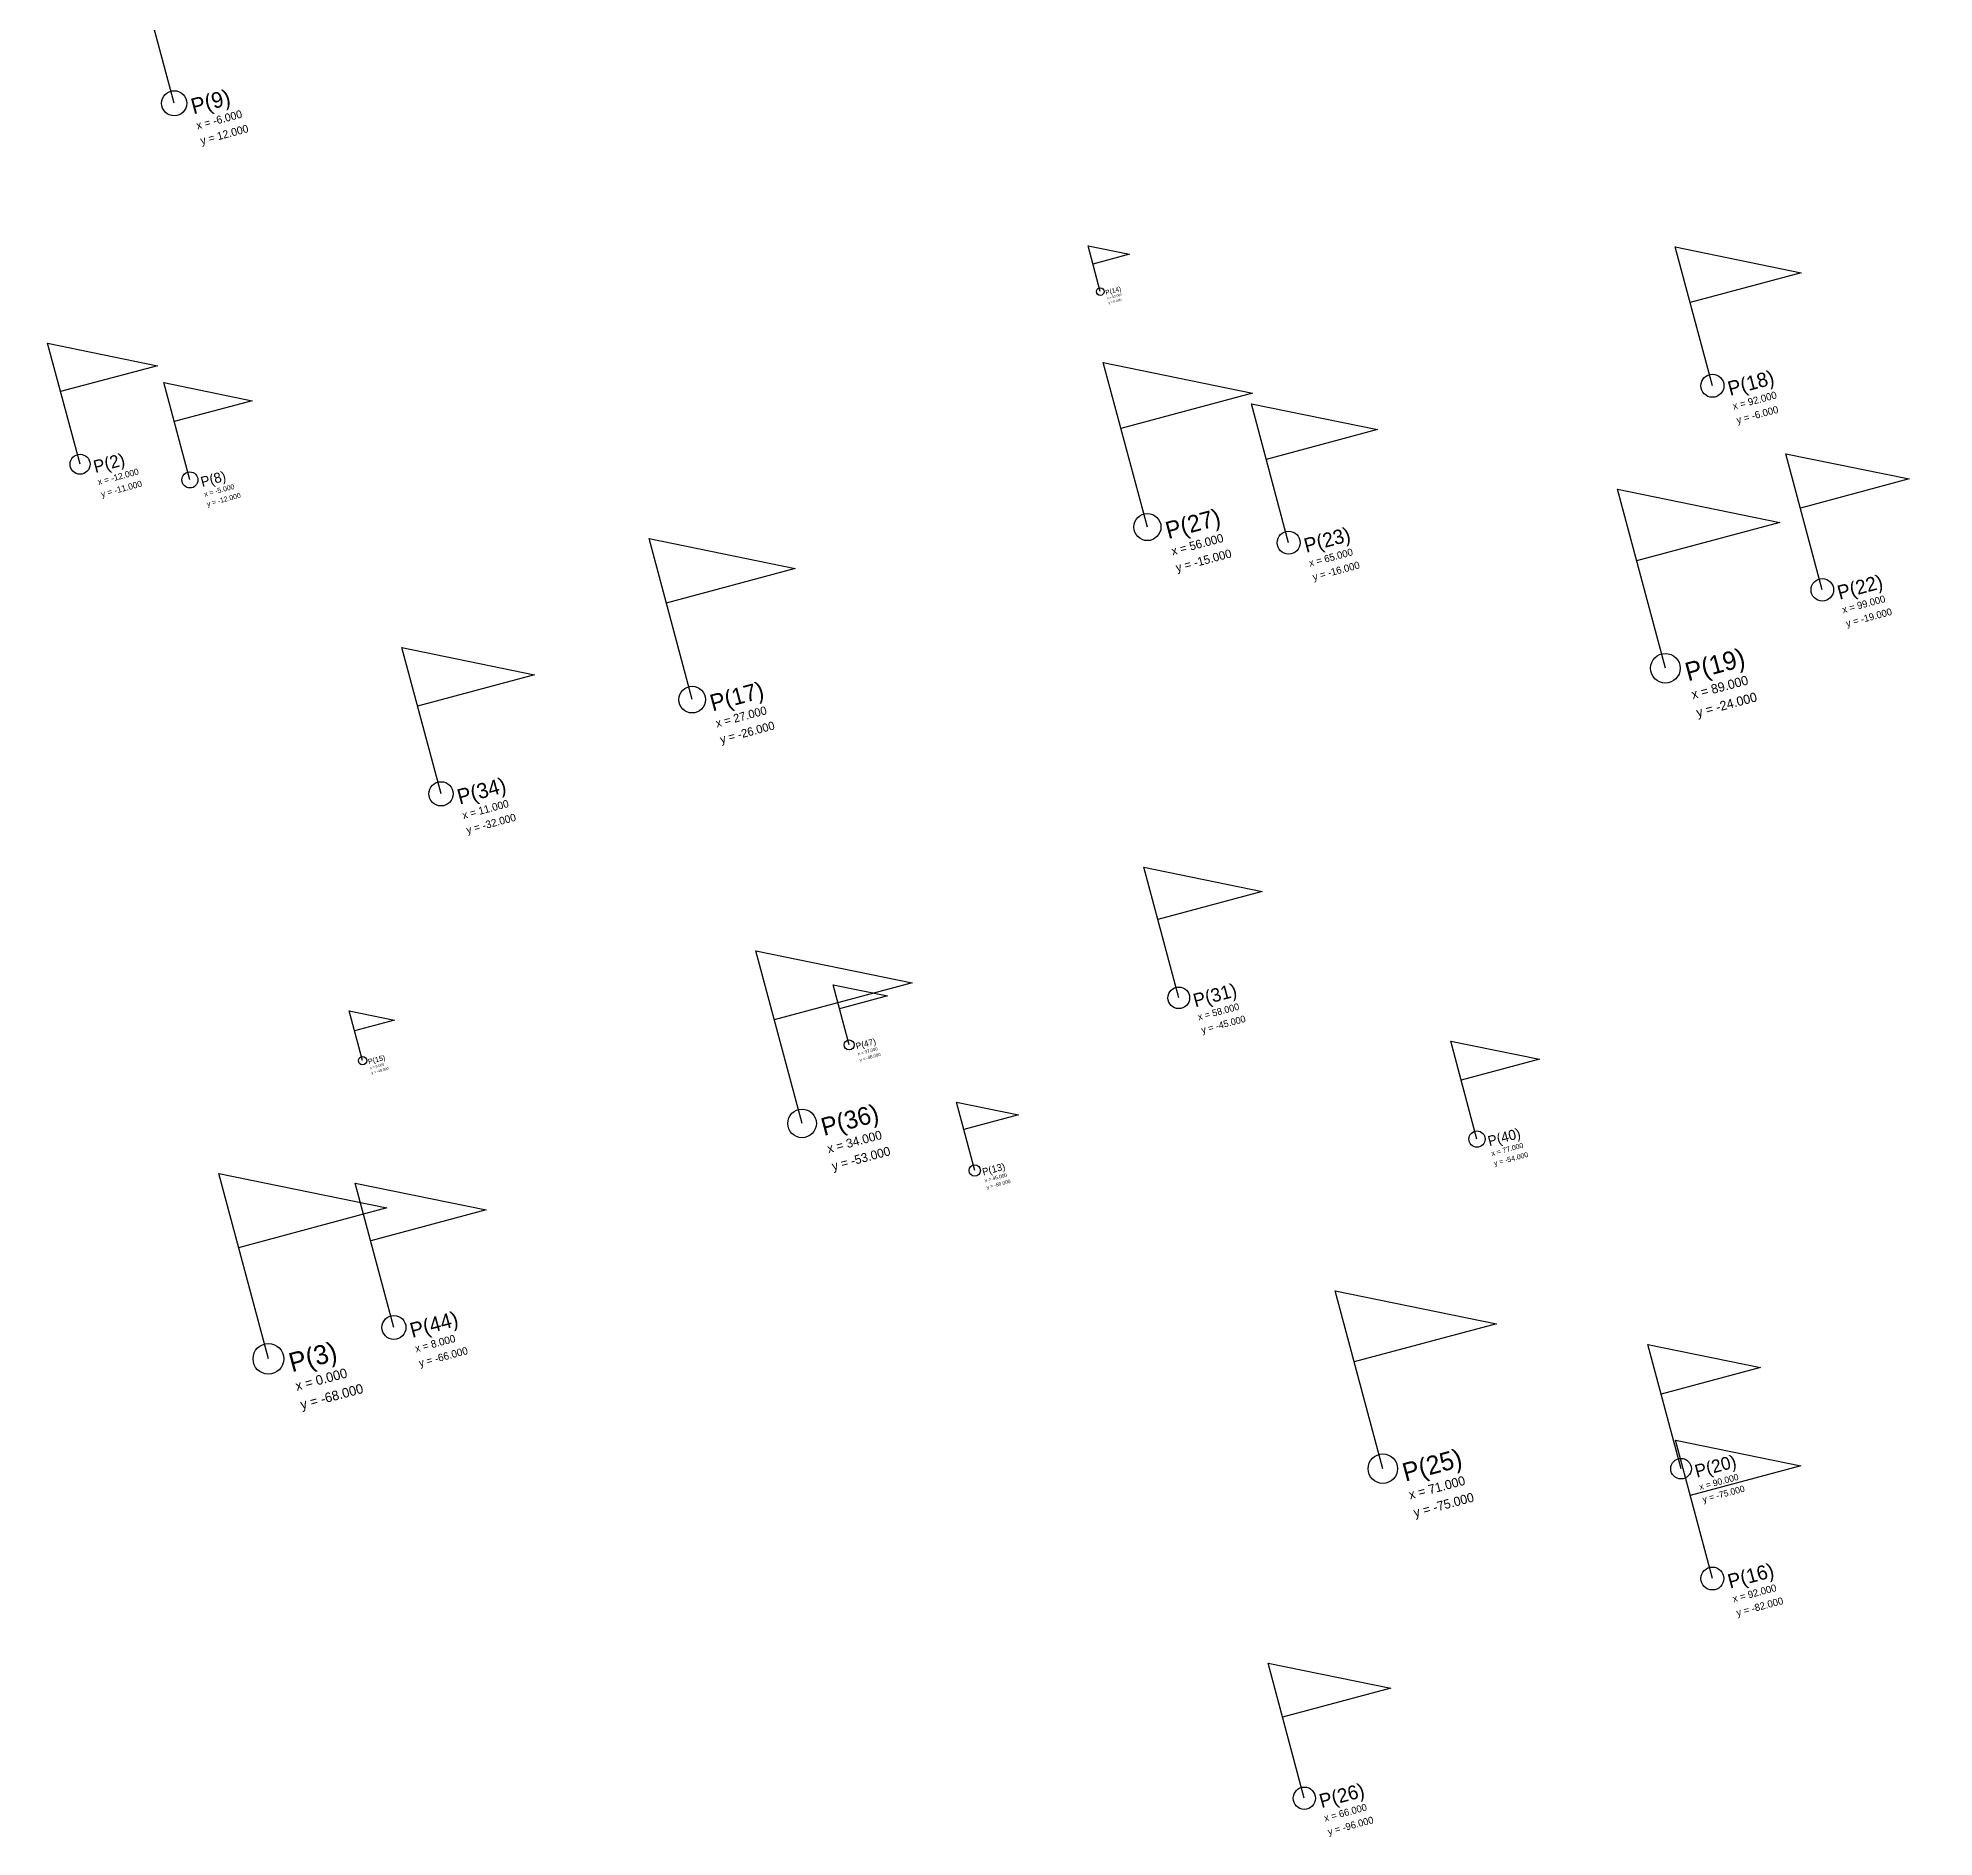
# Model space of a CAD drawing. Header units: metres. Extents: x -101 to 106, y -98 to 113.
# Drawn here: x -14.7 to 106.1, y -98.5 to 16.2 of the extents above; entities that cross this region are included whole.
import ezdxf

# ---------------------------------------------------------------- set-up
doc = ezdxf.new("R2010")
doc.units = ezdxf.units.M

# ---------------------------------------------------------------- blocks, each defined once
blk = doc.blocks.new('FLAG')
blk.add_lwpolyline([(0, 0), (0, 5), (4, 3), (0, 3)])
at = {"color": 2}
blk.add_circle((0, 0), 0.4, dxfattribs=at)
at = {"color": 3}
blk.add_attdef('NAME', (0.5, -0.5), '', height=0.5, dxfattribs=at)
at = {"color": 4}
for tag, p in [('XPOS', (0.5, -1)), ('YPOS', (0.5, -1.5))]:
    blk.add_attdef(tag, p, '', height=0.25, dxfattribs=at)

msp = doc.modelspace()

# ---------------------------------------------------------------- block references
at = {"rotation": 15}
for p, xscale, yscale, zscale, values in [((-6, 12), 2.000159677012866, 2.000159677012866, 2.000159677012866, {'NAME': 'P(9)', 'XPOS': 'x = -6.000', 'YPOS': 'y = 12.000'}), ((92, -6), 1.8322224106999514, 1.8322224106999514, 1.8322224106999514, {'NAME': 'P(18)', 'XPOS': 'x = 92.000', 'YPOS': 'y = -6.000'}), ((53, 0), 0.6041617133657808, 0.6041617133657808, 0.6041617133657808, {'NAME': 'P(14)', 'XPOS': 'x = 53.000', 'YPOS': 'y = 0.000'}), ((-12, -11), 1.596465725003191, 1.596465725003191, 1.596465725003191, {'NAME': 'P(2)', 'XPOS': 'x = -12.000', 'YPOS': 'y = -11.000'}), ((56, -15), 2.1686575862499975, 2.1686575862499975, 2.1686575862499975, {'NAME': 'P(27)', 'XPOS': 'x = 56.000', 'YPOS': 'y = -15.000'}), ((-5, -12), 1.2835102931107365, 1.2835102931107365, 1.2835102931107365, {'NAME': 'P(8)', 'XPOS': 'x = -5.000', 'YPOS': 'y = -12.000'}), ((65, -16), 1.8316382046511435, 1.8316382046511435, 1.8316382046511435, {'NAME': 'P(23)', 'XPOS': 'x = 65.000', 'YPOS': 'y = -16.000'}), ((99, -19), 1.7949473745655502, 1.7949473745655502, 1.7949473745655502, {'NAME': 'P(22)', 'XPOS': 'x = 99.000', 'YPOS': 'y = -19.000'}), ((89, -24), 2.3613909581229375, 2.3613909581229375, 2.3613909581229375, {'NAME': 'P(19)', 'XPOS': 'x = 89.000', 'YPOS': 'y = -24.000'}), ((27, -26), 2.1245860487264663, 2.1245860487264663, 2.1245860487264663, {'NAME': 'P(17)', 'XPOS': 'x = 27.000', 'YPOS': 'y = -26.000'}), ((11, -32), 1.929786419265326, 1.929786419265326, 1.929786419265326, {'NAME': 'P(34)', 'XPOS': 'x = 11.000', 'YPOS': 'y = -32.000'}), ((58, -45), 1.7224860382448455, 1.7224860382448455, 1.7224860382448455, {'NAME': 'P(31)', 'XPOS': 'x = 58.000', 'YPOS': 'y = -45.000'}), ((34, -53), 2.275385221232651, 2.275385221232651, 2.275385221232651, {'NAME': 'P(36)', 'XPOS': 'x = 34.000', 'YPOS': 'y = -53.000'}), ((37, -48), 0.793706775353821, 0.793706775353821, 0.793706775353821, {'NAME': 'P(47)', 'XPOS': 'x = 37.000', 'YPOS': 'y = -48.000'}), ((6, -49), 0.6573266899562686, 0.6573266899562686, 0.6573266899562686, {'NAME': 'P(15)', 'XPOS': 'x = 6.000', 'YPOS': 'y = -49.000'}), ((77, -54), 1.2928092580070898, 1.2928092580070898, 1.2928092580070898, {'NAME': 'P(40)', 'XPOS': 'x = 77.000', 'YPOS': 'y = -54.000'}), ((45, -56), 0.9023202876250707, 0.9023202876250707, 0.9023202876250707, {'NAME': 'P(13)', 'XPOS': 'x = 45.000', 'YPOS': 'y = -56.000'}), ((0, -68), 2.443967945961853, 2.443967945961853, 2.443967945961853, {'NAME': 'P(3)', 'XPOS': 'x = 0.000', 'YPOS': 'y = -68.000'}), ((8, -66), 1.9043432800139883, 1.9043432800139883, 1.9043432800139883, {'NAME': 'P(44)', 'XPOS': 'x = 8.000', 'YPOS': 'y = -66.000'}), ((71, -75), 2.3483888335893512, 2.3483888335893512, 2.3483888335893512, {'NAME': 'P(25)', 'XPOS': 'x = 71.000', 'YPOS': 'y = -75.000'}), ((90, -75), 1.6396980585394803, 1.6396980585394803, 1.6396980585394803, {'NAME': 'P(20)', 'XPOS': 'x = 90.000', 'YPOS': 'y = -75.000'}), ((92, -82), 1.824701521763082, 1.824701521763082, 1.824701521763082, {'NAME': 'P(16)', 'XPOS': 'x = 92.000', 'YPOS': 'y = -82.000'}), ((66, -96), 1.7826641415334643, 1.7826641415334643, 1.7826641415334643, {'NAME': 'P(26)', 'XPOS': 'x = 66.000', 'YPOS': 'y = -96.000'})]:
    msp.add_blockref('FLAG', p, dxfattribs=dict(at, xscale=xscale, yscale=yscale, zscale=zscale)).add_auto_attribs(values)

doc.saveas('drawing.dxf')
